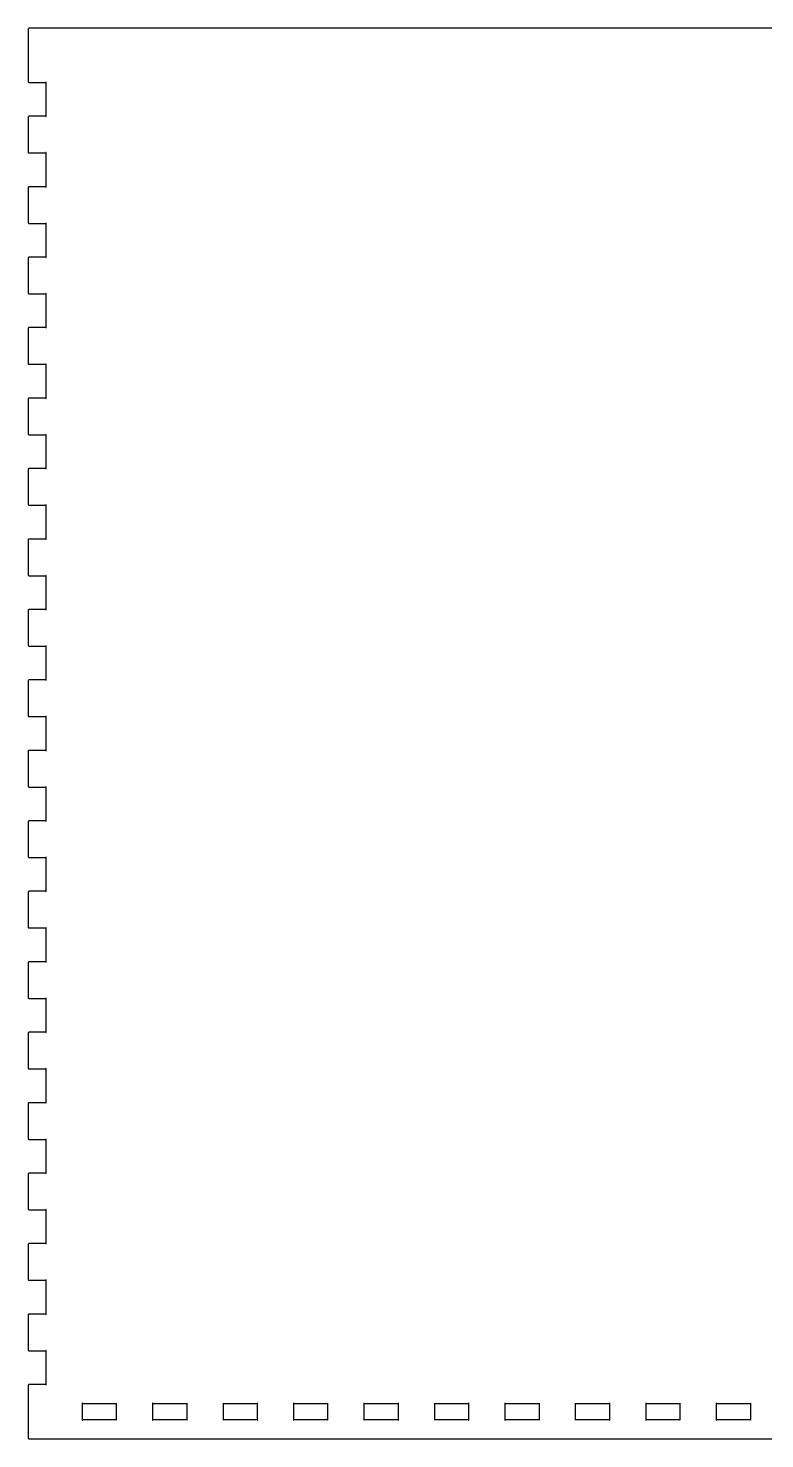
# Model space of a CAD drawing. Extents: x -201 to 201, y -296 to 307.
# Drawn here: x -200.8 to -96.3, y -295.8 to -95.6 of the extents above; entities that cross this region are included whole.
import ezdxf

# ---------------------------------------------------------------- set-up
doc = ezdxf.new("R2010")
doc.units = 0
doc.header["$MEASUREMENT"] = 0
doc.layers.add('MODELSKETCH_VISIBLE', color=7, linetype='CONTINUOUS')

msp = doc.modelspace()

# ---------------------------------------------------------------- linework, layer by layer
at = {"layer": 'MODELSKETCH_VISIBLE'}
for p, q in [((-200.7953, -95.6537), (-200.8243, -95.7077)), ((-200.8243, -95.7077), (-200.8243, -95.7257)), ((-200.8243, -95.7257), (-200.8243, -103.2247)), ((-200.743, -95.6247), (-200.7953, -95.6537)), ((-200.7251, -95.6247), (-200.743, -95.6247)), ((-198.2239, -95.6247), (-200.7251, -95.6247)), ((-3.2247, -95.6247), (-198.2239, -95.6247)), ((-200.8243, -103.2247), (-200.8243, -103.2417)), ((-200.8243, -103.2417), (-200.7953, -103.2947)), ((-200.7953, -103.2947), (-200.743, -103.3257)), ((-200.743, -103.3257), (-200.7251, -103.3257)), ((-200.7251, -103.3257), (-198.3245, -103.3257)), ((-198.3107, -103.2827), (-198.3245, -103.3147)), ((-198.3245, -103.3147), (-198.3245, -103.3257)), ((-198.3245, -103.3257), (-198.3245, -108.1257)), ((-198.3245, -103.3257), (-198.3149, -103.3257)), ((-198.3149, -103.3257), (-198.2832, -103.3107)), ((-198.2873, -103.2867), (-198.3107, -103.2827)), ((-198.2832, -103.3107), (-198.2873, -103.2867)), ((-200.7953, -108.1547), (-200.8243, -108.2077)), ((-200.8243, -108.2077), (-200.8243, -108.2257)), ((-200.8243, -108.2257), (-200.8243, -113.2257)), ((-200.743, -108.1257), (-200.7953, -108.1547)), ((-200.7251, -108.1257), (-200.743, -108.1257)), ((-198.3245, -108.1257), (-200.7251, -108.1257)), ((-198.3149, -108.1257), (-198.3245, -108.1257)), ((-198.3245, -108.1257), (-198.3245, -108.1347)), ((-198.3245, -108.1347), (-198.3107, -108.1667)), ((-198.2832, -108.1387), (-198.3149, -108.1257)), ((-198.3107, -108.1667), (-198.2873, -108.1627)), ((-198.2873, -108.1627), (-198.2832, -108.1387)), ((-200.8243, -113.2257), (-200.8243, -113.2417)), ((-200.8243, -113.2417), (-200.7953, -113.2957)), ((-200.7953, -113.2957), (-200.743, -113.3257)), ((-200.743, -113.3257), (-200.7251, -113.3257)), ((-200.7251, -113.3257), (-198.3245, -113.3257)), ((-198.3107, -113.2837), (-198.3245, -113.3147)), ((-198.3245, -113.3147), (-198.3245, -113.3257)), ((-198.3245, -113.3257), (-198.3245, -118.1257)), ((-198.3245, -113.3257), (-198.3149, -113.3257)), ((-198.3149, -113.3257), (-198.2832, -113.3107)), ((-198.2873, -113.2877), (-198.3107, -113.2837)), ((-198.2832, -113.3107), (-198.2873, -113.2877)), ((-200.7953, -118.1547), (-200.8243, -118.2087)), ((-200.8243, -118.2087), (-200.8243, -118.2267)), ((-200.8243, -118.2267), (-200.8243, -123.2257)), ((-200.743, -118.1257), (-200.7953, -118.1547)), ((-200.7251, -118.1257), (-200.743, -118.1257)), ((-198.3245, -118.1257), (-200.7251, -118.1257)), ((-198.3149, -118.1257), (-198.3245, -118.1257)), ((-198.3245, -118.1257), (-198.3245, -118.1357)), ((-198.3245, -118.1357), (-198.3107, -118.1677)), ((-198.2832, -118.1397), (-198.3149, -118.1257)), ((-198.3107, -118.1677), (-198.2873, -118.1627)), ((-198.2873, -118.1627), (-198.2832, -118.1397)), ((-200.8243, -123.2257), (-200.8243, -123.2427)), ((-200.8243, -123.2427), (-200.7953, -123.2967)), ((-200.7953, -123.2967), (-200.743, -123.3247)), ((-200.743, -123.3247), (-200.7251, -123.3247)), ((-200.7251, -123.3247), (-198.3245, -123.3247)), ((-198.3107, -123.2827), (-198.3245, -123.3137)), ((-198.3245, -123.3137), (-198.3245, -123.3247)), ((-198.3245, -123.3247), (-198.3245, -128.1257)), ((-198.3245, -123.3247), (-198.3149, -123.3247)), ((-198.3149, -123.3247), (-198.2832, -123.3097)), ((-198.2873, -123.2877), (-198.3107, -123.2827)), ((-198.2832, -123.3097), (-198.2873, -123.2877)), ((-200.743, -128.1257), (-200.7953, -128.1547)), ((-200.7251, -128.1257), (-200.743, -128.1257)), ((-198.3245, -128.1257), (-200.7251, -128.1257)), ((-198.3149, -128.1257), (-198.3245, -128.1257)), ((-198.3245, -128.1257), (-198.3245, -128.1357)), ((-198.2832, -128.1397), (-198.3149, -128.1257)), ((-200.7953, -128.1547), (-200.8243, -128.2077)), ((-200.8243, -128.2077), (-200.8243, -128.2257)), ((-200.8243, -128.2257), (-200.8243, -133.2247)), ((-198.3245, -128.1357), (-198.3107, -128.1677)), ((-198.3107, -128.1677), (-198.2873, -128.1637)), ((-198.2873, -128.1637), (-198.2832, -128.1397)), ((-200.8243, -133.2247), (-200.8243, -133.2417)), ((-200.8243, -133.2417), (-200.7953, -133.2947)), ((-200.7953, -133.2947), (-200.743, -133.3257)), ((-200.743, -133.3257), (-200.7251, -133.3257)), ((-200.7251, -133.3257), (-198.3245, -133.3257)), ((-198.3107, -133.2827), (-198.3245, -133.3147)), ((-198.3245, -133.3147), (-198.3245, -133.3257)), ((-198.3245, -133.3257), (-198.3245, -138.1257)), ((-198.3245, -133.3257), (-198.3149, -133.3257)), ((-198.3149, -133.3257), (-198.2832, -133.3107)), ((-198.2873, -133.2867), (-198.3107, -133.2827)), ((-198.2832, -133.3107), (-198.2873, -133.2867)), ((-200.743, -138.1257), (-200.7953, -138.1537)), ((-200.7251, -138.1257), (-200.743, -138.1257)), ((-198.3245, -138.1257), (-200.7251, -138.1257)), ((-198.3149, -138.1257), (-198.3245, -138.1257)), ((-198.3245, -138.1257), (-198.3245, -138.1347)), ((-198.3245, -138.1347), (-198.3107, -138.1667)), ((-198.2832, -138.1387), (-198.3149, -138.1257)), ((-200.7953, -138.1537), (-200.8243, -138.2077)), ((-200.8243, -138.2077), (-200.8243, -138.2257)), ((-200.8243, -138.2257), (-200.8243, -143.2257)), ((-198.3107, -138.1667), (-198.2873, -138.1627)), ((-198.2873, -138.1627), (-198.2832, -138.1387)), ((-200.8243, -143.2257), (-200.8243, -143.2417)), ((-200.8243, -143.2417), (-200.7953, -143.2957)), ((-200.7953, -143.2957), (-200.743, -143.3257)), ((-200.743, -143.3257), (-200.7251, -143.3257)), ((-200.7251, -143.3257), (-198.3245, -143.3257)), ((-198.3107, -143.2837), (-198.3245, -143.3147)), ((-198.3245, -143.3147), (-198.3245, -143.3257)), ((-198.3245, -143.3257), (-198.3245, -148.1257)), ((-198.3245, -143.3257), (-198.3149, -143.3257)), ((-198.3149, -143.3257), (-198.2832, -143.3107)), ((-198.2873, -143.2877), (-198.3107, -143.2837)), ((-198.2832, -143.3107), (-198.2873, -143.2877)), ((-200.743, -148.1257), (-200.7953, -148.1547)), ((-200.7251, -148.1257), (-200.743, -148.1257)), ((-198.3245, -148.1257), (-200.7251, -148.1257)), ((-198.3149, -148.1257), (-198.3245, -148.1257)), ((-198.3245, -148.1257), (-198.3245, -148.1357)), ((-198.3245, -148.1357), (-198.3107, -148.1667)), ((-198.2832, -148.1397), (-198.3149, -148.1257)), ((-198.2873, -148.1627), (-198.2832, -148.1397)), ((-200.7953, -148.1547), (-200.8243, -148.2087)), ((-200.8243, -148.2087), (-200.8243, -148.2267)), ((-200.8243, -148.2267), (-200.8243, -153.2257)), ((-198.3107, -148.1667), (-198.2873, -148.1627)), ((-200.8243, -153.2257), (-200.8243, -153.2417)), ((-200.8243, -153.2417), (-200.7953, -153.2957)), ((-200.7953, -153.2957), (-200.743, -153.3267)), ((-200.743, -153.3267), (-200.7251, -153.3267)), ((-200.7251, -153.3267), (-198.3245, -153.3267)), ((-198.3107, -153.2837), (-198.3245, -153.3147)), ((-198.3245, -153.3147), (-198.3245, -153.3267)), ((-198.3245, -153.3267), (-198.3245, -158.1257)), ((-198.3245, -153.3267), (-198.3149, -153.3267)), ((-198.3149, -153.3267), (-198.2832, -153.3117)), ((-198.2873, -153.2877), (-198.3107, -153.2837)), ((-198.2832, -153.3117), (-198.2873, -153.2877)), ((-200.7953, -158.1547), (-200.8243, -158.2077)), ((-200.743, -158.1257), (-200.7953, -158.1547)), ((-200.7251, -158.1257), (-200.743, -158.1257)), ((-198.3245, -158.1257), (-200.7251, -158.1257)), ((-198.3149, -158.1257), (-198.3245, -158.1257)), ((-198.3245, -158.1257), (-198.3245, -158.1357)), ((-198.3245, -158.1357), (-198.3107, -158.1677)), ((-198.2832, -158.1397), (-198.3149, -158.1257)), ((-198.2873, -158.1637), (-198.2832, -158.1397)), ((-200.8243, -158.2077), (-200.8243, -158.2247)), ((-200.8243, -158.2247), (-200.8243, -163.2257)), ((-198.3107, -158.1677), (-198.2873, -158.1637)), ((-200.8243, -163.2257), (-200.8243, -163.2427)), ((-200.8243, -163.2427), (-200.7953, -163.2967)), ((-200.7953, -163.2967), (-200.743, -163.3257)), ((-200.743, -163.3257), (-200.7251, -163.3257)), ((-200.7251, -163.3257), (-198.3245, -163.3257)), ((-198.3107, -163.2827), (-198.3245, -163.3147)), ((-198.3245, -163.3147), (-198.3245, -163.3257)), ((-198.3245, -163.3257), (-198.3245, -168.1267)), ((-198.3245, -163.3257), (-198.3149, -163.3257)), ((-198.3149, -163.3257), (-198.2832, -163.3097)), ((-198.2873, -163.2877), (-198.3107, -163.2827)), ((-198.2832, -163.3097), (-198.2873, -163.2877)), ((-200.7953, -168.1557), (-200.8243, -168.2077)), ((-200.743, -168.1267), (-200.7953, -168.1557)), ((-200.7251, -168.1267), (-200.743, -168.1267)), ((-198.3245, -168.1267), (-200.7251, -168.1267)), ((-198.3149, -168.1267), (-198.3245, -168.1267)), ((-198.3245, -168.1267), (-198.3245, -168.1357)), ((-198.3245, -168.1357), (-198.3107, -168.1677)), ((-198.2832, -168.1407), (-198.3149, -168.1267)), ((-198.3107, -168.1677), (-198.2873, -168.1637)), ((-198.2873, -168.1637), (-198.2832, -168.1407)), ((-200.8243, -168.2077), (-200.8243, -168.2257)), ((-200.8243, -168.2257), (-200.8243, -173.2257)), ((-200.8243, -173.2257), (-200.8243, -173.2417)), ((-200.8243, -173.2417), (-200.7953, -173.2957)), ((-200.7953, -173.2957), (-200.743, -173.3257)), ((-200.743, -173.3257), (-200.7251, -173.3257)), ((-200.7251, -173.3257), (-198.3245, -173.3257)), ((-198.3107, -173.2827), (-198.3245, -173.3147)), ((-198.3245, -173.3147), (-198.3245, -173.3257)), ((-198.3245, -173.3257), (-198.3245, -178.1257)), ((-198.3245, -173.3257), (-198.3149, -173.3257)), ((-198.3149, -173.3257), (-198.2832, -173.3107)), ((-198.2873, -173.2877), (-198.3107, -173.2827)), ((-198.2832, -173.3107), (-198.2873, -173.2877)), ((-200.7953, -178.1547), (-200.8243, -178.2087)), ((-200.743, -178.1257), (-200.7953, -178.1547)), ((-200.7251, -178.1257), (-200.743, -178.1257)), ((-198.3245, -178.1257), (-200.7251, -178.1257)), ((-198.3149, -178.1257), (-198.3245, -178.1257)), ((-198.3245, -178.1257), (-198.3245, -178.1357)), ((-198.3245, -178.1357), (-198.3107, -178.1667)), ((-198.2832, -178.1397), (-198.3149, -178.1257)), ((-198.3107, -178.1667), (-198.2873, -178.1627)), ((-198.2873, -178.1627), (-198.2832, -178.1397)), ((-200.8243, -178.2087), (-200.8243, -178.2267)), ((-200.8243, -178.2267), (-200.8243, -183.2257)), ((-200.8243, -183.2257), (-200.8243, -183.2417)), ((-200.8243, -183.2417), (-200.7953, -183.2957)), ((-200.7953, -183.2957), (-200.743, -183.3267)), ((-200.743, -183.3267), (-200.7251, -183.3267)), ((-200.7251, -183.3267), (-198.3245, -183.3267)), ((-198.3107, -183.2837), (-198.3245, -183.3157)), ((-198.3245, -183.3157), (-198.3245, -183.3267)), ((-198.3245, -183.3267), (-198.3245, -188.1257)), ((-198.3245, -183.3267), (-198.3149, -183.3267)), ((-198.3149, -183.3267), (-198.2832, -183.3107)), ((-198.2873, -183.2877), (-198.3107, -183.2837)), ((-198.2832, -183.3107), (-198.2873, -183.2877)), ((-200.7953, -188.1547), (-200.8243, -188.2077)), ((-200.743, -188.1257), (-200.7953, -188.1547)), ((-200.7251, -188.1257), (-200.743, -188.1257)), ((-198.3245, -188.1257), (-200.7251, -188.1257)), ((-198.3149, -188.1257), (-198.3245, -188.1257)), ((-198.3245, -188.1257), (-198.3245, -188.1357)), ((-198.3245, -188.1357), (-198.3107, -188.1667)), ((-198.2832, -188.1397), (-198.3149, -188.1257)), ((-198.3107, -188.1667), (-198.2873, -188.1637)), ((-198.2873, -188.1637), (-198.2832, -188.1397)), ((-200.8243, -188.2077), (-200.8243, -188.2247)), ((-200.8243, -188.2247), (-200.8243, -193.2257)), ((-200.8243, -193.2257), (-200.8243, -193.2427)), ((-200.8243, -193.2427), (-200.7953, -193.2957)), ((-200.7953, -193.2957), (-200.743, -193.3257)), ((-200.743, -193.3257), (-200.7251, -193.3257)), ((-200.7251, -193.3257), (-198.3245, -193.3257)), ((-198.3107, -193.2827), (-198.3245, -193.3137)), ((-198.3245, -193.3137), (-198.3245, -193.3257)), ((-198.3245, -193.3257), (-198.3245, -198.1267)), ((-198.3245, -193.3257), (-198.3149, -193.3257)), ((-198.3149, -193.3257), (-198.2832, -193.3107)), ((-198.2873, -193.2877), (-198.3107, -193.2827)), ((-198.2832, -193.3107), (-198.2873, -193.2877)), ((-200.7953, -198.1557), (-200.8243, -198.2077)), ((-200.743, -198.1267), (-200.7953, -198.1557)), ((-200.7251, -198.1267), (-200.743, -198.1267)), ((-198.3245, -198.1267), (-200.7251, -198.1267)), ((-198.3149, -198.1267), (-198.3245, -198.1267)), ((-198.3245, -198.1267), (-198.3245, -198.1357)), ((-198.3245, -198.1357), (-198.3107, -198.1677)), ((-198.2832, -198.1397), (-198.3149, -198.1267)), ((-198.3107, -198.1677), (-198.2873, -198.1637)), ((-198.2873, -198.1637), (-198.2832, -198.1397)), ((-200.8243, -198.2077), (-200.8243, -198.2257)), ((-200.8243, -198.2257), (-200.8243, -203.2267)), ((-200.8243, -203.2267), (-200.8243, -203.2427)), ((-200.8243, -203.2427), (-200.7953, -203.2957)), ((-200.7953, -203.2957), (-200.743, -203.3257)), ((-200.743, -203.3257), (-200.7251, -203.3257)), ((-200.7251, -203.3257), (-198.3245, -203.3257)), ((-198.3107, -203.2827), (-198.3245, -203.3147)), ((-198.3245, -203.3147), (-198.3245, -203.3257)), ((-198.3245, -203.3257), (-198.3245, -208.1257)), ((-198.3245, -203.3257), (-198.3149, -203.3257)), ((-198.3149, -203.3257), (-198.2832, -203.3107)), ((-198.2873, -203.2887), (-198.3107, -203.2827)), ((-198.2832, -203.3107), (-198.2873, -203.2887)), ((-200.7953, -208.1547), (-200.8243, -208.2077)), ((-200.8243, -208.2077), (-200.8243, -208.2257)), ((-200.743, -208.1257), (-200.7953, -208.1547)), ((-200.7251, -208.1257), (-200.743, -208.1257)), ((-198.3245, -208.1257), (-200.7251, -208.1257)), ((-198.3149, -208.1257), (-198.3245, -208.1257)), ((-198.3245, -208.1257), (-198.3245, -208.1347)), ((-198.3245, -208.1347), (-198.3107, -208.1667)), ((-198.2832, -208.1397), (-198.3149, -208.1257)), ((-198.3107, -208.1667), (-198.2873, -208.1627)), ((-198.2873, -208.1627), (-198.2832, -208.1397)), ((-200.8243, -208.2257), (-200.8243, -213.2257)), ((-200.8243, -213.2257), (-200.8243, -213.2427)), ((-200.8243, -213.2427), (-200.7953, -213.2957)), ((-200.7953, -213.2957), (-200.743, -213.3257)), ((-200.743, -213.3257), (-200.7251, -213.3257)), ((-200.7251, -213.3257), (-198.3245, -213.3257)), ((-198.3107, -213.2837), (-198.3245, -213.3157)), ((-198.3245, -213.3157), (-198.3245, -213.3257)), ((-198.3245, -213.3257), (-198.3245, -218.1257)), ((-198.3245, -213.3257), (-198.3149, -213.3257)), ((-198.3149, -213.3257), (-198.2832, -213.3107)), ((-198.2873, -213.2877), (-198.3107, -213.2837)), ((-198.2832, -213.3107), (-198.2873, -213.2877)), ((-200.7953, -218.1547), (-200.8243, -218.2072)), ((-200.8243, -218.2072), (-200.8243, -218.2252)), ((-200.743, -218.1257), (-200.7953, -218.1547)), ((-200.7251, -218.1257), (-200.743, -218.1257)), ((-198.3245, -218.1257), (-200.7251, -218.1257)), ((-198.3149, -218.1257), (-198.3245, -218.1257)), ((-198.3245, -218.1257), (-198.3245, -218.1356)), ((-198.3245, -218.1356), (-198.3107, -218.167)), ((-198.2832, -218.1395), (-198.3149, -218.1257)), ((-198.3107, -218.167), (-198.2873, -218.1631)), ((-198.2873, -218.1631), (-198.2832, -218.1395)), ((-200.8243, -218.2252), (-200.8243, -223.2259)), ((-200.8243, -223.2259), (-200.8243, -223.2424)), ((-200.8243, -223.2424), (-200.7953, -223.2964)), ((-200.7953, -223.2964), (-200.743, -223.3253)), ((-200.743, -223.3253), (-200.7251, -223.3253)), ((-200.7251, -223.3253), (-198.3245, -223.3253)), ((-198.3107, -223.2823), (-198.3245, -223.314)), ((-198.3245, -223.314), (-198.3245, -223.3253)), ((-198.3245, -223.3253), (-198.3245, -228.1263)), ((-198.3245, -223.3253), (-198.3149, -223.3253)), ((-198.3149, -223.3253), (-198.2832, -223.3102)), ((-198.2873, -223.2879), (-198.3107, -223.2823)), ((-198.2832, -223.3102), (-198.2873, -223.2879)), ((-200.7953, -228.1552), (-200.8243, -228.2074)), ((-200.8243, -228.2074), (-200.8243, -228.2254)), ((-200.8243, -228.2254), (-200.8243, -233.225)), ((-200.743, -228.1263), (-200.7953, -228.1552)), ((-200.7251, -228.1263), (-200.743, -228.1263)), ((-198.3245, -228.1263), (-200.7251, -228.1263)), ((-198.3149, -228.1263), (-198.3245, -228.1263)), ((-198.3245, -228.1263), (-198.3245, -228.1358)), ((-198.3245, -228.1358), (-198.3107, -228.1676)), ((-198.2832, -228.14), (-198.3149, -228.1263)), ((-198.3107, -228.1676), (-198.2873, -228.1633)), ((-198.2873, -228.1633), (-198.2832, -228.14)), ((-200.8243, -233.225), (-200.8243, -233.2416)), ((-200.8243, -233.2416), (-200.7953, -233.2952)), ((-200.7953, -233.2952), (-200.743, -233.3255)), ((-200.743, -233.3255), (-200.7251, -233.3255)), ((-200.7251, -233.3255), (-198.3245, -233.3255)), ((-198.3107, -233.2828), (-198.3245, -233.3146)), ((-198.3245, -233.3146), (-198.3245, -233.3255)), ((-198.3245, -233.3255), (-198.3245, -238.1254)), ((-198.3245, -233.3255), (-198.3149, -233.3255)), ((-198.3149, -233.3255), (-198.2832, -233.3104)), ((-198.2873, -233.2871), (-198.3107, -233.2828)), ((-198.2832, -233.3104), (-198.2873, -233.2871)), ((-200.7953, -238.1543), (-200.8243, -238.208)), ((-200.8243, -238.208), (-200.8243, -238.226)), ((-200.8243, -238.226), (-200.8243, -243.2255)), ((-200.743, -238.1254), (-200.7953, -238.1543)), ((-200.7251, -238.1254), (-200.743, -238.1254)), ((-198.3245, -238.1254), (-200.7251, -238.1254)), ((-198.3149, -238.1254), (-198.3245, -238.1254)), ((-198.3245, -238.1254), (-198.3245, -238.1349)), ((-198.3245, -238.1349), (-198.3107, -238.1667)), ((-198.2832, -238.1392), (-198.3149, -238.1254)), ((-198.3107, -238.1667), (-198.2873, -238.1625)), ((-198.2873, -238.1625), (-198.2832, -238.1392)), ((-200.8243, -243.2255), (-200.8243, -243.2421)), ((-200.8243, -243.2421), (-200.7953, -243.2957)), ((-200.7953, -243.2957), (-200.743, -243.3261)), ((-200.743, -243.3261), (-200.7251, -243.3261)), ((-200.7251, -243.3261), (-198.3245, -243.3261)), ((-198.3107, -243.2834), (-198.3245, -243.3151)), ((-198.3245, -243.3151), (-198.3245, -243.3261)), ((-198.3245, -243.3261), (-198.3245, -248.1256)), ((-198.3245, -243.3261), (-198.3149, -243.3261)), ((-198.3149, -243.3261), (-198.2832, -243.3109)), ((-198.2873, -243.2876), (-198.3107, -243.2834)), ((-198.2832, -243.3109), (-198.2873, -243.2876)), ((-200.7953, -248.1545), (-200.8243, -248.2085)), ((-200.8243, -248.2085), (-200.8243, -248.2265)), ((-200.8243, -248.2265), (-200.8243, -253.2257)), ((-200.743, -248.1256), (-200.7953, -248.1545)), ((-200.7251, -248.1256), (-200.743, -248.1256)), ((-198.3245, -248.1256), (-200.7251, -248.1256)), ((-198.3149, -248.1256), (-198.3245, -248.1256)), ((-198.3245, -248.1256), (-198.3245, -248.1355)), ((-198.3245, -248.1355), (-198.3107, -248.1672)), ((-198.2832, -248.1394), (-198.3149, -248.1256)), ((-198.3107, -248.1672), (-198.2873, -248.163)), ((-198.2873, -248.163), (-198.2832, -248.1394)), ((-200.8243, -253.2257), (-200.8243, -253.2423)), ((-200.8243, -253.2423), (-200.7953, -253.2963)), ((-200.7953, -253.2963), (-200.743, -253.3252)), ((-200.743, -253.3252), (-200.7251, -253.3252)), ((-200.7251, -253.3252), (-198.3245, -253.3252)), ((-198.3107, -253.2825), (-198.3245, -253.3139)), ((-198.3245, -253.3139), (-198.3245, -253.3252)), ((-198.3245, -253.3252), (-198.3245, -258.1262)), ((-198.3245, -253.3252), (-198.3149, -253.3252)), ((-198.3149, -253.3252), (-198.2832, -253.31)), ((-198.2873, -253.2878), (-198.3107, -253.2825)), ((-198.2832, -253.31), (-198.2873, -253.2878)), ((-200.7953, -258.1551), (-200.8243, -258.2073)), ((-200.8243, -258.2073), (-200.8243, -258.2253)), ((-200.8243, -258.2253), (-200.8243, -263.2249)), ((-200.743, -258.1262), (-200.7953, -258.1551)), ((-200.7251, -258.1262), (-200.743, -258.1262)), ((-198.3245, -258.1262), (-200.7251, -258.1262)), ((-198.3149, -258.1262), (-198.3245, -258.1262)), ((-198.3245, -258.1262), (-198.3245, -258.1357)), ((-198.3245, -258.1357), (-198.3107, -258.1674)), ((-198.2832, -258.1399), (-198.3149, -258.1262)), ((-198.3107, -258.1674), (-198.2873, -258.1632)), ((-198.2873, -258.1632), (-198.2832, -258.1399)), ((-200.8243, -263.2249), (-200.8243, -263.2414)), ((-200.8243, -263.2414), (-200.7953, -263.2951)), ((-200.7953, -263.2951), (-200.743, -263.3254)), ((-200.743, -263.3254), (-200.7251, -263.3254)), ((-200.7251, -263.3254), (-198.3245, -263.3254)), ((-198.3107, -263.2827), (-198.3245, -263.3145)), ((-198.3245, -263.3145), (-198.3245, -263.3254)), ((-198.3245, -263.3254), (-198.3245, -268.1253)), ((-198.3245, -263.3254), (-198.3149, -263.3254)), ((-198.3149, -263.3254), (-198.2832, -263.3102)), ((-198.2873, -263.2869), (-198.3107, -263.2827)), ((-198.2832, -263.3102), (-198.2873, -263.2869)), ((-200.7953, -268.1542), (-200.8243, -268.2078)), ((-200.8243, -268.2078), (-200.8243, -268.2258)), ((-200.8243, -268.2258), (-200.8243, -273.2254)), ((-200.743, -268.1253), (-200.7953, -268.1542)), ((-200.7251, -268.1253), (-200.743, -268.1253)), ((-198.3245, -268.1253), (-200.7251, -268.1253)), ((-198.3149, -268.1253), (-198.3245, -268.1253)), ((-198.3245, -268.1253), (-198.3245, -268.1348)), ((-198.3245, -268.1348), (-198.3107, -268.1666)), ((-198.2832, -268.139), (-198.3149, -268.1253)), ((-198.3107, -268.1666), (-198.2873, -268.1623)), ((-198.2873, -268.1623), (-198.2832, -268.139)), ((-200.8243, -273.2254), (-200.8243, -273.242)), ((-200.8243, -273.242), (-200.7953, -273.2956)), ((-200.7953, -273.2956), (-200.743, -273.3259)), ((-200.743, -273.3259), (-200.7251, -273.3259)), ((-200.7251, -273.3259), (-198.3245, -273.3259)), ((-198.3107, -273.2833), (-198.3245, -273.315)), ((-198.3245, -273.315), (-198.3245, -273.3259)), ((-198.3245, -273.3259), (-198.3245, -278.1255)), ((-198.3245, -273.3259), (-198.3149, -273.3259)), ((-198.3149, -273.3259), (-198.2832, -273.3108)), ((-198.2873, -273.2875), (-198.3107, -273.2833)), ((-198.2832, -273.3108), (-198.2873, -273.2875)), ((-200.7953, -278.1544), (-200.8243, -278.2084)), ((-200.8243, -278.2084), (-200.8243, -278.2264)), ((-200.8243, -278.2264), (-200.8243, -283.2258)), ((-200.743, -278.1255), (-200.7953, -278.1544)), ((-200.7251, -278.1255), (-200.743, -278.1255)), ((-198.3245, -278.1255), (-200.7251, -278.1255)), ((-198.3149, -278.1255), (-198.3245, -278.1255)), ((-198.3245, -278.1255), (-198.3245, -278.1354)), ((-198.3245, -278.1354), (-198.3107, -278.1671)), ((-198.2832, -278.1392), (-198.3149, -278.1255)), ((-198.3107, -278.1671), (-198.2873, -278.1629)), ((-198.2873, -278.1629), (-198.2832, -278.1392)), ((-200.8243, -283.2258), (-200.8243, -283.2423)), ((-200.8243, -283.2423), (-200.7953, -283.296)), ((-200.7953, -283.296), (-200.743, -283.3263)), ((-200.743, -283.3263), (-200.7251, -283.3263)), ((-200.7251, -283.3263), (-198.3245, -283.3263)), ((-198.3107, -283.2836), (-198.3245, -283.3153)), ((-198.3245, -283.3153), (-198.3245, -283.3263)), ((-198.3245, -283.3263), (-198.3245, -288.1261)), ((-198.3245, -283.3263), (-198.3149, -283.3263)), ((-198.3149, -283.3263), (-198.2832, -283.3112)), ((-198.2873, -283.2877), (-198.3107, -283.2836)), ((-198.2832, -283.3112), (-198.2873, -283.2877)), ((-200.7953, -288.155), (-200.8243, -288.2074)), ((-200.8243, -288.2074), (-200.8243, -288.2253)), ((-200.8243, -288.2253), (-200.8243, -295.726)), ((-200.743, -288.1261), (-200.7953, -288.155)), ((-200.7251, -288.1261), (-200.743, -288.1261)), ((-198.3245, -288.1261), (-200.7251, -288.1261)), ((-198.3149, -288.1261), (-198.3245, -288.1261)), ((-198.3245, -288.1261), (-198.3245, -288.1357)), ((-198.3245, -288.1357), (-198.3107, -288.1674)), ((-198.2832, -288.1399), (-198.3149, -288.1261)), ((-198.3107, -288.1674), (-198.2873, -288.1633)), ((-198.2873, -288.1633), (-198.2832, -288.1399)), ((-193.1624, -290.7871), (-193.1679, -290.8105)), ((-193.1679, -290.8105), (-193.1362, -290.8256)), ((-193.1403, -290.7829), (-193.1624, -290.7871)), ((-193.1252, -290.8146), (-193.1403, -290.7829)), ((-193.1362, -290.8256), (-193.1252, -290.8256)), ((-193.1252, -290.8256), (-193.1252, -290.8146)), ((-193.1252, -290.8256), (-188.3241, -290.8256)), ((-193.1252, -293.1256), (-193.1252, -290.8256)), ((-188.3103, -290.7829), (-188.3241, -290.8146)), ((-188.3241, -290.8146), (-188.3241, -290.8256)), ((-188.3241, -290.8256), (-188.3241, -293.1256)), ((-188.3241, -290.8256), (-188.3144, -290.8256)), ((-188.3144, -290.8256), (-188.2828, -290.8105)), ((-188.2869, -290.7871), (-188.3103, -290.7829)), ((-188.2828, -290.8105), (-188.2869, -290.7871)), ((-183.1633, -290.7871), (-183.1675, -290.8105)), ((-183.1675, -290.8105), (-183.1358, -290.8256)), ((-183.1399, -290.7829), (-183.1633, -290.7871)), ((-183.1248, -290.8146), (-183.1399, -290.7829)), ((-183.1358, -290.8256), (-183.1248, -290.8256)), ((-183.1248, -290.8256), (-183.1248, -290.8146)), ((-183.1248, -290.8256), (-178.325, -290.8256)), ((-183.1248, -293.1256), (-183.1248, -290.8256)), ((-178.3113, -290.7829), (-178.325, -290.8146)), ((-178.325, -290.8146), (-178.325, -290.8256)), ((-178.325, -290.8256), (-178.325, -293.1256)), ((-178.325, -290.8256), (-178.3154, -290.8256)), ((-178.3154, -290.8256), (-178.2837, -290.8105)), ((-178.2878, -290.7871), (-178.3113, -290.7829)), ((-178.2837, -290.8105), (-178.2878, -290.7871)), ((-173.1628, -290.7871), (-173.1671, -290.8105)), ((-173.1671, -290.8105), (-173.1353, -290.8256)), ((-173.1396, -290.7829), (-173.1628, -290.7871)), ((-173.1244, -290.8146), (-173.1396, -290.7829)), ((-173.1353, -290.8256), (-173.1244, -290.8256)), ((-173.1244, -290.8256), (-173.1244, -290.8146)), ((-173.1244, -290.8256), (-168.3245, -290.8256)), ((-173.1244, -293.1256), (-173.1244, -290.8256)), ((-168.3107, -290.7829), (-168.3245, -290.8146)), ((-168.3245, -290.8146), (-168.3245, -290.8256)), ((-168.3245, -290.8256), (-168.3245, -293.1256)), ((-168.3245, -290.8256), (-168.315, -290.8256)), ((-168.315, -290.8256), (-168.2832, -290.8105)), ((-168.2875, -290.7871), (-168.3107, -290.7829)), ((-168.2832, -290.8105), (-168.2875, -290.7871)), ((-163.1627, -290.7871), (-163.1665, -290.8105)), ((-163.1665, -290.8105), (-163.1348, -290.8256)), ((-163.139, -290.7829), (-163.1627, -290.7871)), ((-163.1239, -290.8146), (-163.139, -290.7829)), ((-163.1348, -290.8256), (-163.1239, -290.8256)), ((-163.1239, -290.8256), (-163.1239, -290.8146)), ((-163.1239, -290.8256), (-158.3243, -290.8256)), ((-163.1239, -293.1256), (-163.1239, -290.8256)), ((-158.3106, -290.7829), (-158.3243, -290.8146)), ((-158.3243, -290.8146), (-158.3243, -290.8256)), ((-158.3243, -290.8256), (-158.3243, -293.1256)), ((-158.3243, -290.8256), (-158.3144, -290.8256)), ((-158.3144, -290.8256), (-158.2827, -290.8105)), ((-158.2869, -290.7871), (-158.3106, -290.7829)), ((-158.2827, -290.8105), (-158.2869, -290.7871)), ((-153.1621, -290.7871), (-153.1674, -290.8105)), ((-153.1674, -290.8105), (-153.136, -290.8256)), ((-153.1399, -290.7829), (-153.1621, -290.7871)), ((-153.1247, -290.8146), (-153.1399, -290.7829)), ((-153.136, -290.8256), (-153.1247, -290.8256)), ((-153.1247, -290.8256), (-153.1247, -290.8146)), ((-153.1247, -290.8256), (-148.3252, -290.8256)), ((-153.1247, -293.1256), (-153.1247, -290.8256)), ((-148.3114, -290.7829), (-148.3252, -290.8146)), ((-148.3252, -290.8146), (-148.3252, -290.8256)), ((-148.3252, -290.8256), (-148.3252, -293.1256)), ((-148.3252, -290.8256), (-148.3157, -290.8256)), ((-148.3157, -290.8256), (-148.2839, -290.8105)), ((-148.2878, -290.7871), (-148.3114, -290.7829)), ((-148.2839, -290.8105), (-148.2878, -290.7871)), ((-143.163, -290.7871), (-143.1672, -290.8105)), ((-143.1672, -290.8105), (-143.1355, -290.8256)), ((-143.1397, -290.7829), (-143.163, -290.7871)), ((-143.1245, -290.8146), (-143.1397, -290.7829)), ((-143.1355, -290.8256), (-143.1245, -290.8256)), ((-143.1245, -290.8256), (-143.1245, -290.8146)), ((-143.1245, -290.8256), (-138.3246, -290.8256)), ((-143.1245, -293.1256), (-143.1245, -290.8256)), ((-138.3109, -290.7829), (-138.3246, -290.8146)), ((-138.3246, -290.8146), (-138.3246, -290.8256)), ((-138.3246, -290.8256), (-138.3246, -293.1256)), ((-138.3246, -290.8256), (-138.3151, -290.8256)), ((-138.3151, -290.8256), (-138.2834, -290.8105)), ((-138.2876, -290.7871), (-138.3109, -290.7829)), ((-138.2834, -290.8105), (-138.2876, -290.7871)), ((-133.1624, -290.7871), (-133.1667, -290.8105)), ((-133.1667, -290.8105), (-133.1349, -290.8256)), ((-133.1392, -290.7829), (-133.1624, -290.7871)), ((-133.124, -290.8146), (-133.1392, -290.7829)), ((-133.1349, -290.8256), (-133.124, -290.8256)), ((-133.124, -290.8256), (-133.124, -290.8146)), ((-133.124, -290.8256), (-128.3244, -290.8256)), ((-133.124, -293.1256), (-133.124, -290.8256)), ((-128.3107, -290.7829), (-128.3244, -290.8146)), ((-128.3244, -290.8146), (-128.3244, -290.8256)), ((-128.3244, -290.8256), (-128.3244, -293.1256)), ((-128.3244, -290.8256), (-128.3146, -290.8256)), ((-128.3146, -290.8256), (-128.2828, -290.8105)), ((-128.287, -290.7871), (-128.3107, -290.7829)), ((-128.2828, -290.8105), (-128.287, -290.7871)), ((-123.1622, -290.7871), (-123.1675, -290.8105)), ((-123.1675, -290.8105), (-123.1361, -290.8256)), ((-123.14, -290.7829), (-123.1622, -290.7871)), ((-123.1248, -290.8146), (-123.14, -290.7829)), ((-123.1361, -290.8256), (-123.1248, -290.8256)), ((-123.1248, -290.8256), (-123.1248, -290.8146)), ((-123.1248, -290.8256), (-118.3253, -290.8256)), ((-123.1248, -293.1256), (-123.1248, -290.8256)), ((-118.3115, -290.7829), (-118.3253, -290.8146)), ((-118.3253, -290.8146), (-118.3253, -290.8256)), ((-118.3253, -290.8256), (-118.3253, -293.1256)), ((-118.3253, -290.8256), (-118.3158, -290.8256)), ((-118.3158, -290.8256), (-118.284, -290.8105)), ((-118.2879, -290.7871), (-118.3115, -290.7829)), ((-118.284, -290.8105), (-118.2879, -290.7871)), ((-113.1631, -290.7871), (-113.1673, -290.8105)), ((-113.1673, -290.8105), (-113.1356, -290.8256)), ((-113.1398, -290.7829), (-113.1631, -290.7871)), ((-113.1247, -290.8146), (-113.1398, -290.7829)), ((-113.1356, -290.8256), (-113.1247, -290.8256)), ((-113.1247, -290.8256), (-113.1247, -290.8146)), ((-113.1247, -290.8256), (-108.3247, -290.8256)), ((-113.1247, -293.1256), (-113.1247, -290.8256)), ((-108.3107, -290.7829), (-108.3247, -290.8146)), ((-108.3247, -290.8146), (-108.3247, -290.8256)), ((-108.3247, -290.8256), (-108.3247, -293.1256)), ((-108.3247, -290.8256), (-108.3157, -290.8256)), ((-108.3157, -290.8256), (-108.2837, -290.8105)), ((-108.2877, -290.7871), (-108.3107, -290.7829)), ((-108.2837, -290.8105), (-108.2877, -290.7871)), ((-103.1627, -290.7871), (-103.1687, -290.8105)), ((-103.1687, -290.8105), (-103.1367, -290.8256)), ((-103.1407, -290.7829), (-103.1627, -290.7871)), ((-103.1257, -290.8146), (-103.1407, -290.7829)), ((-103.1367, -290.8256), (-103.1257, -290.8256)), ((-103.1257, -290.8256), (-103.1257, -290.8146)), ((-103.1257, -290.8256), (-98.3247, -290.8256)), ((-103.1257, -293.1256), (-103.1257, -290.8256)), ((-98.3107, -290.7829), (-98.3247, -290.8146)), ((-98.3247, -290.8146), (-98.3247, -290.8256)), ((-98.3247, -290.8256), (-98.3247, -293.1256)), ((-98.3247, -290.8256), (-98.3147, -290.8256)), ((-98.3147, -290.8256), (-98.2827, -290.8105)), ((-98.2867, -290.7871), (-98.3107, -290.7829)), ((-98.2827, -290.8105), (-98.2867, -290.7871)), ((-193.1362, -293.1256), (-193.1679, -293.1394)), ((-193.1679, -293.1394), (-193.1624, -293.1628)), ((-193.1624, -293.1628), (-193.1403, -293.1669)), ((-193.1403, -293.1669), (-193.1252, -293.1352)), ((-193.1252, -293.1256), (-193.1362, -293.1256)), ((-193.1252, -293.1352), (-193.1252, -293.1256)), ((-190.7246, -293.1256), (-193.1252, -293.1256)), ((-188.3241, -293.1256), (-190.7246, -293.1256)), ((-188.3144, -293.1256), (-188.3241, -293.1256)), ((-188.3241, -293.1256), (-188.3241, -293.1352)), ((-188.3241, -293.1352), (-188.3103, -293.1669)), ((-188.2828, -293.1394), (-188.3144, -293.1256)), ((-188.3103, -293.1669), (-188.2869, -293.1628)), ((-188.2869, -293.1628), (-188.2828, -293.1394)), ((-183.1358, -293.1256), (-183.1675, -293.1394)), ((-183.1675, -293.1394), (-183.1633, -293.1628)), ((-183.1633, -293.1628), (-183.1399, -293.1669)), ((-183.1399, -293.1669), (-183.1248, -293.1352)), ((-183.1248, -293.1256), (-183.1358, -293.1256)), ((-183.1248, -293.1352), (-183.1248, -293.1256)), ((-180.7242, -293.1256), (-183.1248, -293.1256)), ((-178.325, -293.1256), (-180.7242, -293.1256)), ((-178.3154, -293.1256), (-178.325, -293.1256)), ((-178.325, -293.1256), (-178.325, -293.1352)), ((-178.325, -293.1352), (-178.3113, -293.1669)), ((-178.2837, -293.1394), (-178.3154, -293.1256)), ((-178.3113, -293.1669), (-178.2878, -293.1628)), ((-178.2878, -293.1628), (-178.2837, -293.1394)), ((-173.1353, -293.1256), (-173.1671, -293.1394)), ((-173.1671, -293.1394), (-173.1628, -293.1628)), ((-173.1628, -293.1628), (-173.1396, -293.1669)), ((-173.1396, -293.1669), (-173.1244, -293.1352)), ((-173.1244, -293.1256), (-173.1353, -293.1256)), ((-173.1244, -293.1352), (-173.1244, -293.1256)), ((-170.7252, -293.1256), (-173.1244, -293.1256)), ((-168.3245, -293.1256), (-170.7252, -293.1256)), ((-168.315, -293.1256), (-168.3245, -293.1256)), ((-168.3245, -293.1256), (-168.3245, -293.1352)), ((-168.3245, -293.1352), (-168.3107, -293.1669)), ((-168.2832, -293.1394), (-168.315, -293.1256)), ((-168.3107, -293.1669), (-168.2875, -293.1628)), ((-168.2875, -293.1628), (-168.2832, -293.1394)), ((-163.1348, -293.1256), (-163.1665, -293.1394)), ((-163.1665, -293.1394), (-163.1627, -293.1628)), ((-163.1627, -293.1628), (-163.139, -293.1669)), ((-163.139, -293.1669), (-163.1239, -293.1352)), ((-163.1239, -293.1256), (-163.1348, -293.1256)), ((-163.1239, -293.1352), (-163.1239, -293.1256)), ((-160.7246, -293.1256), (-163.1239, -293.1256)), ((-158.3243, -293.1256), (-160.7246, -293.1256)), ((-158.3144, -293.1256), (-158.3243, -293.1256)), ((-158.3243, -293.1256), (-158.3243, -293.1352)), ((-158.3243, -293.1352), (-158.3106, -293.1669)), ((-158.2827, -293.1394), (-158.3144, -293.1256)), ((-158.3106, -293.1669), (-158.2869, -293.1628)), ((-158.2869, -293.1628), (-158.2827, -293.1394)), ((-153.136, -293.1256), (-153.1674, -293.1394)), ((-153.1674, -293.1394), (-153.1621, -293.1628)), ((-153.1621, -293.1628), (-153.1399, -293.1669)), ((-153.1399, -293.1669), (-153.1247, -293.1352)), ((-153.1247, -293.1256), (-153.136, -293.1256)), ((-153.1247, -293.1352), (-153.1247, -293.1256)), ((-150.7244, -293.1256), (-153.1247, -293.1256)), ((-148.3252, -293.1256), (-150.7244, -293.1256)), ((-148.3157, -293.1256), (-148.3252, -293.1256)), ((-148.3252, -293.1256), (-148.3252, -293.1352)), ((-148.3252, -293.1352), (-148.3114, -293.1669)), ((-148.2839, -293.1394), (-148.3157, -293.1256)), ((-148.3114, -293.1669), (-148.2878, -293.1628)), ((-148.2878, -293.1628), (-148.2839, -293.1394)), ((-143.1355, -293.1256), (-143.1672, -293.1394)), ((-143.1672, -293.1394), (-143.163, -293.1628)), ((-143.163, -293.1628), (-143.1397, -293.1669)), ((-143.1397, -293.1669), (-143.1245, -293.1352)), ((-143.1245, -293.1256), (-143.1355, -293.1256)), ((-143.1245, -293.1352), (-143.1245, -293.1256)), ((-140.7239, -293.1256), (-143.1245, -293.1256)), ((-138.3246, -293.1256), (-140.7239, -293.1256)), ((-138.3151, -293.1256), (-138.3246, -293.1256)), ((-138.3246, -293.1256), (-138.3246, -293.1352)), ((-138.3246, -293.1352), (-138.3109, -293.1669)), ((-138.2834, -293.1394), (-138.3151, -293.1256)), ((-138.3109, -293.1669), (-138.2876, -293.1628)), ((-138.2876, -293.1628), (-138.2834, -293.1394)), ((-133.1349, -293.1256), (-133.1667, -293.1394)), ((-133.1667, -293.1394), (-133.1624, -293.1628)), ((-133.1624, -293.1628), (-133.1392, -293.1669)), ((-133.1392, -293.1669), (-133.124, -293.1352)), ((-133.124, -293.1256), (-133.1349, -293.1256)), ((-133.124, -293.1352), (-133.124, -293.1256)), ((-130.7247, -293.1256), (-133.124, -293.1256)), ((-128.3244, -293.1256), (-130.7247, -293.1256)), ((-128.3146, -293.1256), (-128.3244, -293.1256)), ((-128.3244, -293.1256), (-128.3244, -293.1352)), ((-128.3244, -293.1352), (-128.3107, -293.1669)), ((-128.2828, -293.1394), (-128.3146, -293.1256)), ((-128.3107, -293.1669), (-128.287, -293.1628)), ((-128.287, -293.1628), (-128.2828, -293.1394)), ((-123.1361, -293.1256), (-123.1675, -293.1394)), ((-123.1675, -293.1394), (-123.1622, -293.1628)), ((-123.1622, -293.1628), (-123.14, -293.1669)), ((-123.14, -293.1669), (-123.1248, -293.1352)), ((-123.1248, -293.1256), (-123.1361, -293.1256)), ((-123.1248, -293.1352), (-123.1248, -293.1256)), ((-120.7246, -293.1256), (-123.1248, -293.1256)), ((-118.3253, -293.1256), (-120.7246, -293.1256)), ((-118.3158, -293.1256), (-118.3253, -293.1256)), ((-118.3253, -293.1256), (-118.3253, -293.1352)), ((-118.3253, -293.1352), (-118.3115, -293.1669)), ((-118.284, -293.1394), (-118.3158, -293.1256)), ((-118.3115, -293.1669), (-118.2879, -293.1628)), ((-118.2879, -293.1628), (-118.284, -293.1394)), ((-113.1356, -293.1256), (-113.1673, -293.1394)), ((-113.1673, -293.1394), (-113.1631, -293.1628)), ((-113.1631, -293.1628), (-113.1398, -293.1669)), ((-113.1398, -293.1669), (-113.1247, -293.1352)), ((-113.1247, -293.1256), (-113.1356, -293.1256)), ((-113.1247, -293.1352), (-113.1247, -293.1256)), ((-110.7257, -293.1256), (-113.1247, -293.1256)), ((-108.3247, -293.1256), (-110.7257, -293.1256)), ((-108.3157, -293.1256), (-108.3247, -293.1256)), ((-108.3247, -293.1256), (-108.3247, -293.1352)), ((-108.3247, -293.1352), (-108.3107, -293.1669)), ((-108.2837, -293.1394), (-108.3157, -293.1256)), ((-108.3107, -293.1669), (-108.2877, -293.1628)), ((-108.2877, -293.1628), (-108.2837, -293.1394)), ((-103.1367, -293.1256), (-103.1687, -293.1394)), ((-103.1687, -293.1394), (-103.1627, -293.1628)), ((-103.1627, -293.1628), (-103.1407, -293.1669)), ((-103.1407, -293.1669), (-103.1257, -293.1352)), ((-103.1257, -293.1256), (-103.1367, -293.1256)), ((-103.1257, -293.1352), (-103.1257, -293.1256)), ((-100.7247, -293.1256), (-103.1257, -293.1256)), ((-98.3247, -293.1256), (-100.7247, -293.1256)), ((-98.3147, -293.1256), (-98.3247, -293.1256)), ((-98.3247, -293.1256), (-98.3247, -293.1352)), ((-98.3247, -293.1352), (-98.3107, -293.1669)), ((-98.2827, -293.1394), (-98.3147, -293.1256)), ((-98.3107, -293.1669), (-98.2867, -293.1628)), ((-98.2867, -293.1628), (-98.2827, -293.1394)), ((-200.8243, -295.726), (-200.8243, -295.7425)), ((-200.8243, -295.7425), (-200.7953, -295.7962)), ((-200.7953, -295.7962), (-200.743, -295.8252)), ((-200.743, -295.8252), (-200.7251, -295.8252)), ((-200.7251, -295.8252), (-198.2239, -295.8252)), ((-198.2239, -295.8252), (-3.2247, -295.8252))]:
    msp.add_line(p, q, dxfattribs=at)

doc.saveas('drawing.dxf')
